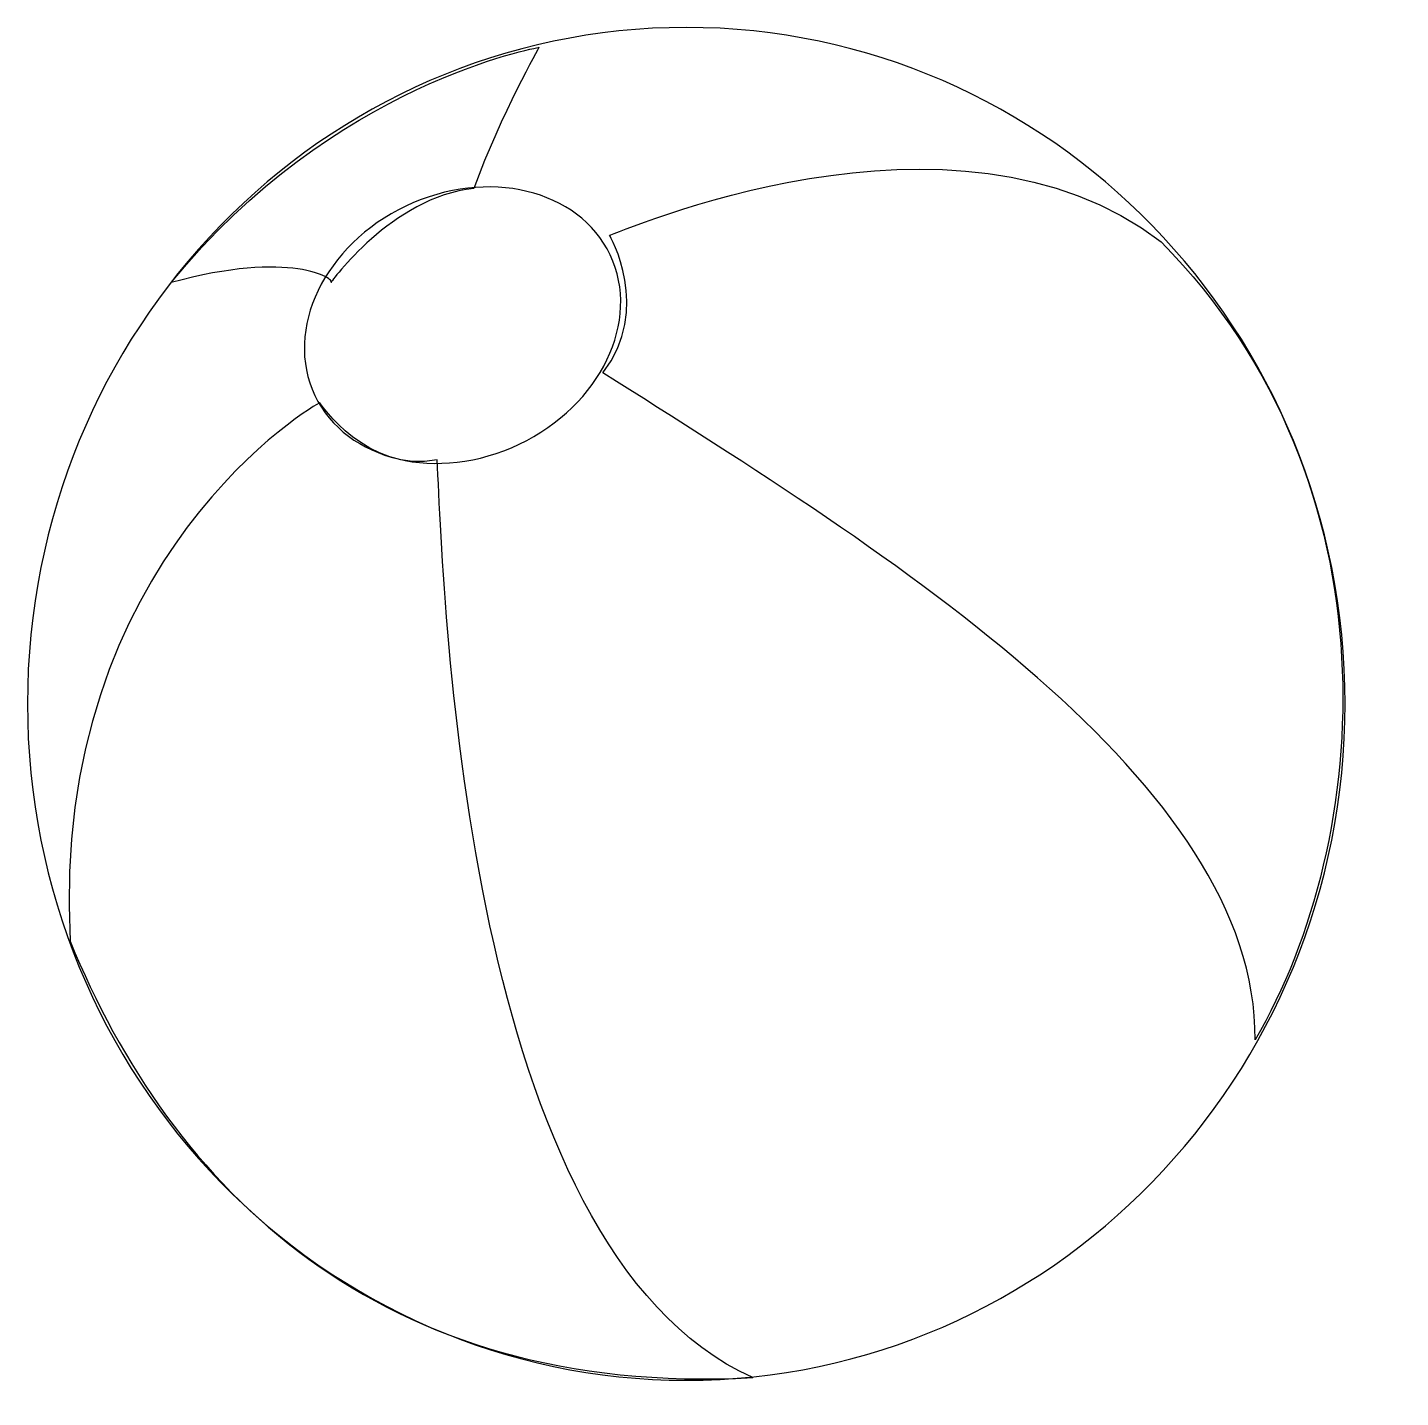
# Model space of a CAD drawing. Header units: centimetres. Extents: x -5.6 to 6.1, y -5.9 to 5.8.
import ezdxf

# ---------------------------------------------------------------- set-up
doc = ezdxf.new("R2010")
doc.units = ezdxf.units.CM
doc.header["$MEASUREMENT"] = 0
doc.layers.add('Layer 1', color=7, linetype='Continuous')

msp = doc.modelspace()

# ---------------------------------------------------------------- linework, layer by layer
at = {"layer": 'Layer 1', "color": 191}
for points in [[(5.6261, 0), (5.6261, -3.19044), (3.10668, -5.7778), (0, -5.7778), (0, -5.7778), (-3.10668, -5.7778), (-5.62609, -3.19044), (-5.62609, 0.00001), (-5.62609, 0.00001), (-5.62609, 3.19046), (-3.10668, 5.77782), (0, 5.77782), (0, 5.77782), (3.10668, 5.77782), (5.6261, 3.19046), (5.6261, 0.00001), (5.6261, 0.00001), (5.6261, 0.00001), (5.6261, 0), (5.6261, 0)], [(-0.64995, 3.8344), (-0.38294, 3.27283), (-0.7311, 2.54893), (-1.42742, 2.21785), (-1.42742, 2.21785), (-2.12373, 1.88677), (-2.90496, 2.07368), (-3.17197, 2.63524), (-3.17197, 2.63524), (-3.43897, 3.19681), (-3.09081, 3.92071), (-2.39449, 4.25178), (-2.39449, 4.25178), (-1.69817, 4.58286), (-0.91695, 4.39595), (-0.64995, 3.83439), (-0.64995, 3.83439), (-0.64995, 3.83439), (-0.64995, 3.8344), (-0.64995, 3.8344)]]:
    msp.add_open_spline(points, degree=3, knots=[0, 0, 0, 0, 0.16666667, 0.16666667, 0.16666667, 0.16666667, 0.33333333, 0.33333333, 0.33333333, 0.33333333, 0.5, 0.5, 0.5, 0.5, 0.66666667, 0.66666667, 0.66666667, 0.66666667, 1, 1, 1, 1], dxfattribs=at)
at = {"layer": 'Layer 1', "color": 205}
for points in [[(-3.03614, 3.59832), (-3.03614, 3.59832), (-2.51422, 4.32869), (-1.81438, 4.40325), (-1.81438, 4.40325), (-1.57714, 5.04721), (-1.258, 5.6081), (-1.258, 5.6081), (-1.258, 5.6081), (-1.258, 5.6081), (-3.00903, 5.30648), (-4.40024, 3.59832), (-4.40024, 3.59832), (-3.37844, 3.88132), (-2.9853, 3.62712), (-3.03614, 3.59832)], [(-0.65563, 4.00231), (-0.65563, 4.00231), (-0.28791, 3.37361), (-0.71324, 2.82795), (-0.71324, 2.82795), (1.74384, 1.27569), (4.87419, -0.66915), (4.85725, -2.87045), (4.85725, -2.87045), (5.85302, -1.16232), (6.09881, 1.8643), (4.05573, 3.94639), (4.05573, 3.94639), (2.28505, 5.30748), (-0.61326, 4.00739), (-0.65563, 4.00231)], [(-3.12982, 2.57006), (-3.12982, 2.57006), (-2.71635, 1.96339), (-2.12665, 2.08371), (-2.12665, 2.08371), (-2.06564, 0.81953), (-1.88601, -4.65058), (0.56769, -5.75546), (0.56769, -5.75546), (-2.62929, -5.92558), (-4.40291, -4.12935), (-5.26155, -2.02741), (-5.26155, -2.02741), (-5.44117, 1.25505), (-3.12473, 2.5887), (-3.12982, 2.57006)]]:
    msp.add_open_spline(points, degree=3, knots=[0, 0, 0, 0, 0.2, 0.2, 0.2, 0.2, 0.4, 0.4, 0.4, 0.4, 0.6, 0.6, 0.6, 0.6, 1, 1, 1, 1], dxfattribs=at)

doc.saveas('drawing.dxf')
